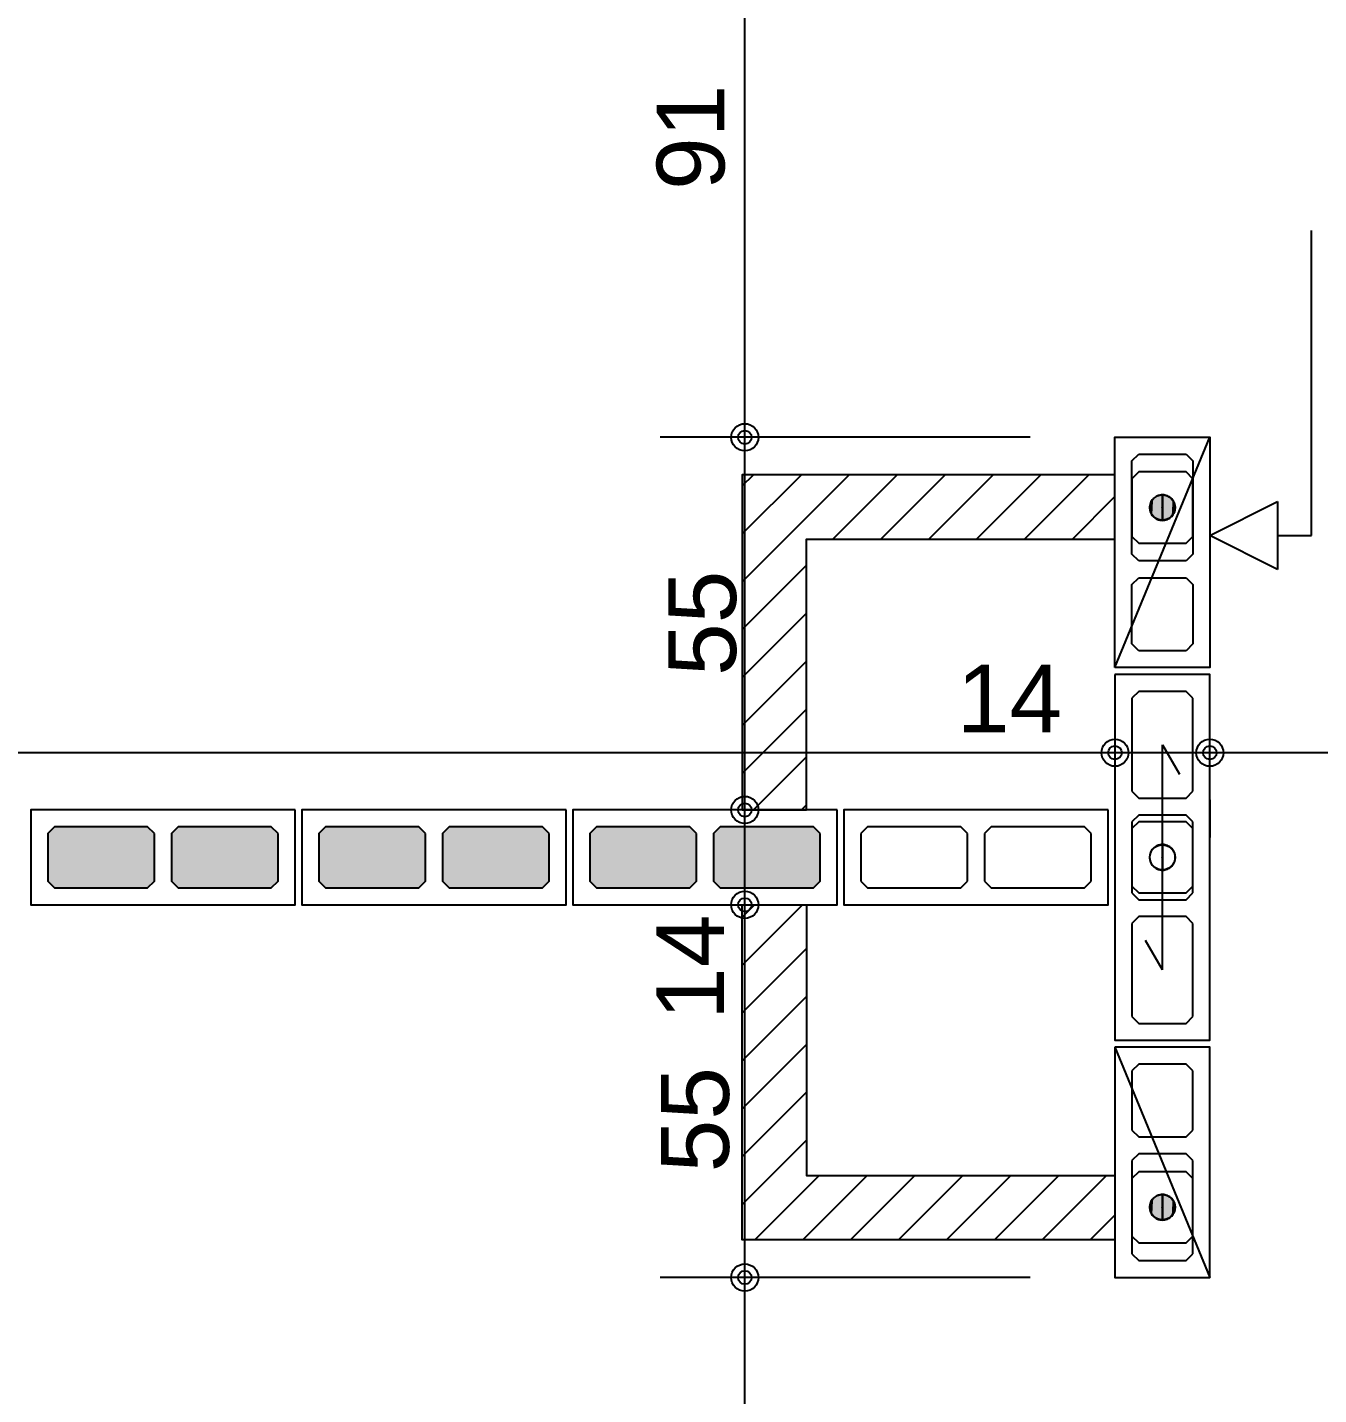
# Model space of a CAD drawing. Extents: x 0 to 119, y 0 to 84.
# Drawn here: x 24.024 to 27.835, y 64.181 to 68.217 of the extents above; entities that cross this region are included whole.
import ezdxf

# ---------------------------------------------------------------- set-up
doc = ezdxf.new("R2010")
doc.units = 0
doc.header["$MEASUREMENT"] = 0
doc.linetypes.add('ESTILO_TQS_0005', pattern=[0.4, 0.3, -0.1])
for name, color, linetype in [('17', 90, 'CONTINUOUS'), ('18', 6, 'CONTINUOUS'), ('27', 250, 'CONTINUOUS'), ('29', 9, 'CONTINUOUS'), ('3', 7, 'CONTINUOUS'), ('35', 255, 'CONTINUOUS'), ('9', 8, 'CONTINUOUS')]:
    doc.layers.add(name, color=color, linetype=linetype)
doc.styles.add('TQS_ARIAL', font='arial.ttf')

msp = doc.modelspace()

# ---------------------------------------------------------------- linework, layer by layer
at = {"layer": '17', "color": 90, "linetype": 'Continuous'}
for p, q in [((27.30366, 65.87168), (27.28366, 65.85168)), ((27.44366, 65.87168), (27.30366, 65.87168)), ((27.46366, 65.85168), (27.44366, 65.87168)), ((27.28366, 65.85168), (27.28366, 65.68168)), ((27.46366, 65.68168), (27.46366, 65.85168)), ((27.28366, 65.68168), (27.30366, 65.66168)), ((27.44366, 65.66168), (27.46366, 65.68168)), ((27.30366, 65.66168), (27.44366, 65.66168))]:
    msp.add_line(p, q, dxfattribs=at)
for points in [[(27.37366, 65.76728), (27.373721, 65.767277), (27.373781, 65.767268), (27.37384, 65.767252), (27.373897, 65.767231), (27.373951, 65.767205), (27.374003, 65.767172), (27.374051, 65.767135), (27.374095, 65.767093), (27.374134, 65.767047), (27.374169, 65.766997), (27.374199, 65.766944), (27.374223, 65.766888), (27.374241, 65.76683), (27.374253, 65.766771), (27.374259, 65.76671), (27.374259, 65.76665), (27.374253, 65.766589), (27.374241, 65.76653), (27.374223, 65.766472), (27.374199, 65.766416), (27.374169, 65.766363), (27.374134, 65.766313), (27.374095, 65.766267), (27.374051, 65.766225), (27.374003, 65.766187), (27.373951, 65.766155), (27.373897, 65.766129), (27.37384, 65.766107), (27.373781, 65.766092), (27.373721, 65.766083), (27.37366, 65.76608), (27.37366, 65.80448), (27.369836, 65.804286), (27.366051, 65.803706), (27.362344, 65.802746), (27.358753, 65.801417), (27.355316, 65.79973), (27.352066, 65.797705), (27.349038, 65.795361), (27.346263, 65.792723), (27.343769, 65.789818), (27.341581, 65.786675), (27.339723, 65.783327), (27.338213, 65.779808), (27.337067, 65.776155), (27.336296, 65.772404), (27.335909, 65.768594), (27.335909, 65.764765), (27.336296, 65.760956), (27.337067, 65.757205), (27.338213, 65.753552), (27.339723, 65.750033), (27.341581, 65.746685), (27.343769, 65.743542), (27.346263, 65.740637), (27.349038, 65.737999), (27.352066, 65.735655), (27.355316, 65.73363), (27.358753, 65.731943), (27.362344, 65.730613), (27.366051, 65.729654), (27.369836, 65.729074), (27.37366, 65.72888), (27.37366, 65.76728)], [(27.37366, 65.76608), (27.373599, 65.766083), (27.373539, 65.766092), (27.37348, 65.766107), (27.373423, 65.766129), (27.373369, 65.766155), (27.373317, 65.766187), (27.373269, 65.766225), (27.373225, 65.766267), (27.373186, 65.766313), (27.373151, 65.766363), (27.373121, 65.766416), (27.373097, 65.766472), (27.373079, 65.76653), (27.373067, 65.766589), (27.373061, 65.76665), (27.373061, 65.76671), (27.373067, 65.766771), (27.373079, 65.76683), (27.373097, 65.766888), (27.373121, 65.766944), (27.373151, 65.766997), (27.373186, 65.767047), (27.373225, 65.767093), (27.373269, 65.767135), (27.373317, 65.767172), (27.373369, 65.767205), (27.373423, 65.767231), (27.37348, 65.767252), (27.373539, 65.767268), (27.373599, 65.767277), (27.37366, 65.76728), (27.37366, 65.72888), (27.377484, 65.729074), (27.381269, 65.729654), (27.384976, 65.730613), (27.388567, 65.731943), (27.392004, 65.73363), (27.395254, 65.735655), (27.398282, 65.737999), (27.401057, 65.740637), (27.403551, 65.743542), (27.405739, 65.746685), (27.407597, 65.750033), (27.409107, 65.753552), (27.410253, 65.757205), (27.411024, 65.760956), (27.411411, 65.764765), (27.411411, 65.768595), (27.411024, 65.772404), (27.410253, 65.776155), (27.409107, 65.779808), (27.407597, 65.783327), (27.405739, 65.786675), (27.403551, 65.789818), (27.401057, 65.792723), (27.398282, 65.795361), (27.395254, 65.797705), (27.392004, 65.79973), (27.388567, 65.801417), (27.384976, 65.802746), (27.381269, 65.803706), (27.377484, 65.804286), (27.37366, 65.80448), (27.37366, 65.76608)]]:
    msp.add_lwpolyline(points, dxfattribs=at)
msp.add_circle((27.37366, 65.76668), 0.0372, dxfattribs=at)
at = {"layer": '18', "color": 6, "linetype": 'Continuous'}
for p, q in [((27.81366, 66.71668), (27.81366, 67.61668)), ((27.51366, 66.71668), (27.71366, 66.81668)), ((27.71366, 66.81668), (27.71366, 66.61668)), ((27.71366, 66.61668), (27.51366, 66.71668)), ((27.71366, 66.71668), (27.81366, 66.71668))]:
    msp.add_line(p, q, dxfattribs=at)
at = {"layer": '27', "color": 250, "linetype": 'ESTILO_TQS_0005'}
for points in [[(27.30366, 66.64168), (27.28366, 66.66168), (27.28366, 66.93668), (27.30366, 66.95668), (27.44366, 66.95668), (27.46366, 66.93668), (27.46366, 66.66168), (27.44366, 66.64168), (27.30366, 66.64168)], [(27.30366, 66.37668), (27.28366, 66.39668), (27.28366, 66.57168), (27.30366, 66.59168), (27.44366, 66.59168), (27.46366, 66.57168), (27.46366, 66.39668), (27.44366, 66.37668), (27.30366, 66.37668)], [(27.30366, 66.25668), (27.28366, 66.23668), (27.28366, 65.96168), (27.30366, 65.94168), (27.44366, 65.94168), (27.46366, 65.96168), (27.46366, 66.23668), (27.44366, 66.25668), (27.30366, 66.25668)], [(27.30366, 65.89168), (27.28366, 65.87168), (27.28366, 65.66168), (27.30366, 65.64168), (27.44366, 65.64168), (27.46366, 65.66168), (27.46366, 65.87168), (27.44366, 65.89168), (27.30366, 65.89168)], [(24.39866, 65.83668), (24.37866, 65.85668), (24.10366, 65.85668), (24.08366, 65.83668), (24.08366, 65.69668), (24.10366, 65.67668), (24.37866, 65.67668), (24.39866, 65.69668), (24.39866, 65.83668)], [(24.76366, 65.83668), (24.74366, 65.85668), (24.46866, 65.85668), (24.44866, 65.83668), (24.44866, 65.69668), (24.46866, 65.67668), (24.74366, 65.67668), (24.76366, 65.69668), (24.76366, 65.83668)], [(25.19866, 65.83668), (25.17866, 65.85668), (24.90366, 65.85668), (24.88366, 65.83668), (24.88366, 65.69668), (24.90366, 65.67668), (25.17866, 65.67668), (25.19866, 65.69668), (25.19866, 65.83668)], [(25.56366, 65.83668), (25.54366, 65.85668), (25.26866, 65.85668), (25.24866, 65.83668), (25.24866, 65.69668), (25.26866, 65.67668), (25.54366, 65.67668), (25.56366, 65.69668), (25.56366, 65.83668)], [(25.99866, 65.83668), (25.97866, 65.85668), (25.70366, 65.85668), (25.68366, 65.83668), (25.68366, 65.69668), (25.70366, 65.67668), (25.97866, 65.67668), (25.99866, 65.69668), (25.99866, 65.83668)], [(26.36366, 65.83668), (26.34366, 65.85668), (26.06866, 65.85668), (26.04866, 65.83668), (26.04866, 65.69668), (26.06866, 65.67668), (26.34366, 65.67668), (26.36366, 65.69668), (26.36366, 65.83668)], [(26.79866, 65.83668), (26.77866, 65.85668), (26.50366, 65.85668), (26.48366, 65.83668), (26.48366, 65.69668), (26.50366, 65.67668), (26.77866, 65.67668), (26.79866, 65.69668), (26.79866, 65.83668)], [(27.16366, 65.83668), (27.14366, 65.85668), (26.86866, 65.85668), (26.84866, 65.83668), (26.84866, 65.69668), (26.86866, 65.67668), (27.14366, 65.67668), (27.16366, 65.69668), (27.16366, 65.83668)], [(27.30366, 65.59168), (27.28366, 65.57168), (27.28366, 65.29668), (27.30366, 65.27668), (27.44366, 65.27668), (27.46366, 65.29668), (27.46366, 65.57168), (27.44366, 65.59168), (27.30366, 65.59168)], [(27.30366, 65.156398), (27.28366, 65.136398), (27.28366, 64.961398), (27.30366, 64.941398), (27.44366, 64.941398), (27.46366, 64.961398), (27.46366, 65.136398), (27.44366, 65.156398), (27.30366, 65.156398)], [(27.30366, 64.891398), (27.28366, 64.871398), (27.28366, 64.596398), (27.30366, 64.576398), (27.44366, 64.576398), (27.46366, 64.596398), (27.46366, 64.871398), (27.44366, 64.891398), (27.30366, 64.891398)]]:
    msp.add_lwpolyline(points, dxfattribs=at)
at = {"layer": '29', "color": 9, "linetype": 'Continuous'}
for p, q in [((26.133794, 66.580302), (26.449621, 66.896129)), ((26.133794, 66.721723), (26.308199, 66.896129)), ((26.133794, 66.863144), (26.166778, 66.896129)), ((26.401042, 66.706129), (26.591042, 66.896129)), ((26.542463, 66.706129), (26.732463, 66.896129)), ((26.683885, 66.706129), (26.873885, 66.896129)), ((26.825306, 66.706129), (27.015306, 66.896129)), ((26.966727, 66.706129), (27.156727, 66.896129)), ((27.108149, 66.706129), (27.233575, 66.831555)), ((26.133794, 66.43888), (26.323702, 66.628789)), ((26.133794, 66.297459), (26.323702, 66.487368)), ((26.133794, 66.156037), (26.323702, 66.345946)), ((26.133794, 66.014616), (26.323702, 66.204525)), ((26.167279, 65.90668), (26.323702, 66.063103)), ((26.3087, 65.90668), (26.323702, 65.921682)), ((26.133794, 65.448931), (26.311543, 65.62668)), ((26.133794, 65.590352), (26.170122, 65.62668)), ((26.133794, 65.307509), (26.323702, 65.497418)), ((26.133794, 65.166088), (26.323702, 65.355997)), ((26.133794, 65.024667), (26.323702, 65.214575)), ((26.133794, 64.883245), (26.323702, 65.073154)), ((26.133794, 64.741824), (26.323702, 64.931733)), ((26.170623, 64.637231), (26.360623, 64.827231)), ((26.312044, 64.637231), (26.502044, 64.827231)), ((26.453465, 64.637231), (26.643465, 64.827231)), ((26.594887, 64.637231), (26.784887, 64.827231)), ((26.736308, 64.637231), (26.926308, 64.827231)), ((26.877729, 64.637231), (27.067729, 64.827231)), ((27.019151, 64.637231), (27.209151, 64.827231)), ((27.160572, 64.637231), (27.233581, 64.71024))]:
    msp.add_line(p, q, dxfattribs=at)
for points in [[(27.233531, 66.896129), (26.133794, 66.896129), (26.133794, 65.90668), (26.323702, 65.90668), (26.323702, 66.706129), (27.23366, 66.706129), (27.23366, 66.896129)], [(27.233531, 64.637231), (26.133794, 64.637231), (26.133794, 65.62668), (26.323702, 65.62668), (26.323702, 64.827231), (27.23366, 64.827231), (27.23366, 64.637231)]]:
    msp.add_lwpolyline(points, dxfattribs=at)
at = {"layer": '3', "color": 7, "linetype": 'Continuous'}
for p, q in [((27.23366, 66.32668), (27.51366, 67.00668)), ((27.30366, 66.90418), (27.28366, 66.88418)), ((27.28366, 66.88418), (27.28366, 66.71418)), ((27.44366, 66.90418), (27.30366, 66.90418)), ((27.46366, 66.88418), (27.44366, 66.90418)), ((27.46366, 66.71418), (27.46366, 66.88418)), ((27.28366, 66.71418), (27.30366, 66.69418)), ((27.30366, 66.69418), (27.44366, 66.69418)), ((27.44366, 66.69418), (27.46366, 66.71418)), ((27.37366, 65.43418), (27.37366, 66.09918)), ((27.37366, 66.09918), (27.42366, 66.012577)), ((27.37366, 65.43418), (27.32366, 65.520783)), ((27.23366, 65.206398), (27.51366, 64.526398)), ((27.30366, 64.838898), (27.28366, 64.818899)), ((27.28366, 64.818899), (27.28366, 64.648898)), ((27.44366, 64.838899), (27.30366, 64.838898)), ((27.46366, 64.818899), (27.44366, 64.838899)), ((27.46366, 64.648898), (27.46366, 64.818899)), ((27.28366, 64.648898), (27.30366, 64.628898)), ((27.30366, 64.628898), (27.44366, 64.628899)), ((27.44366, 64.628899), (27.46366, 64.648898))]:
    msp.add_line(p, q, dxfattribs=at)
for points in [[(27.23366, 66.32668), (27.23366, 67.00668), (27.51366, 67.00668), (27.51366, 66.32668), (27.23366, 66.32668)], [(27.37366, 66.79978), (27.373721, 66.799777), (27.373781, 66.799768), (27.37384, 66.799752), (27.373897, 66.799731), (27.373951, 66.799705), (27.374003, 66.799672), (27.374051, 66.799635), (27.374095, 66.799593), (27.374134, 66.799547), (27.374169, 66.799497), (27.374199, 66.799444), (27.374223, 66.799388), (27.374241, 66.79933), (27.374253, 66.799271), (27.374259, 66.79921), (27.374259, 66.79915), (27.374253, 66.799089), (27.374241, 66.79903), (27.374223, 66.798972), (27.374199, 66.798916), (27.374169, 66.798863), (27.374134, 66.798813), (27.374095, 66.798767), (27.374051, 66.798725), (27.374003, 66.798688), (27.373951, 66.798655), (27.373897, 66.798629), (27.37384, 66.798608), (27.373781, 66.798592), (27.373721, 66.798583), (27.37366, 66.79858), (27.37366, 66.83698), (27.369836, 66.836786), (27.366051, 66.836206), (27.362344, 66.835246), (27.358753, 66.833917), (27.355316, 66.83223), (27.352066, 66.830205), (27.349038, 66.827861), (27.346263, 66.825223), (27.343769, 66.822318), (27.341581, 66.819175), (27.339723, 66.815827), (27.338213, 66.812308), (27.337067, 66.808655), (27.336296, 66.804904), (27.335909, 66.801095), (27.335909, 66.797265), (27.336296, 66.793456), (27.337067, 66.789705), (27.338213, 66.786052), (27.339723, 66.782533), (27.341581, 66.779185), (27.343769, 66.776042), (27.346263, 66.773137), (27.349038, 66.770499), (27.352066, 66.768155), (27.355316, 66.76613), (27.358753, 66.764443), (27.362344, 66.763114), (27.366051, 66.762154), (27.369836, 66.761574), (27.37366, 66.76138), (27.37366, 66.79978)], [(27.37366, 66.79858), (27.373599, 66.798583), (27.373539, 66.798592), (27.37348, 66.798608), (27.373423, 66.798629), (27.373369, 66.798655), (27.373317, 66.798688), (27.373269, 66.798725), (27.373225, 66.798767), (27.373186, 66.798813), (27.373151, 66.798863), (27.373121, 66.798916), (27.373097, 66.798972), (27.373079, 66.79903), (27.373067, 66.799089), (27.373061, 66.79915), (27.373061, 66.79921), (27.373067, 66.799271), (27.373079, 66.79933), (27.373097, 66.799388), (27.373121, 66.799444), (27.373151, 66.799497), (27.373186, 66.799547), (27.373225, 66.799593), (27.373269, 66.799635), (27.373317, 66.799672), (27.373369, 66.799705), (27.373423, 66.799731), (27.37348, 66.799752), (27.373539, 66.799768), (27.373599, 66.799777), (27.37366, 66.79978), (27.37366, 66.76138), (27.377484, 66.761574), (27.381269, 66.762154), (27.384976, 66.763114), (27.388567, 66.764443), (27.392004, 66.76613), (27.395254, 66.768155), (27.398282, 66.770499), (27.401057, 66.773137), (27.403551, 66.776042), (27.405739, 66.779185), (27.407597, 66.782533), (27.409107, 66.786052), (27.410253, 66.789705), (27.411024, 66.793456), (27.411411, 66.797265), (27.411411, 66.801095), (27.411024, 66.804904), (27.410253, 66.808655), (27.409107, 66.812308), (27.407597, 66.815827), (27.405739, 66.819175), (27.403551, 66.822318), (27.401057, 66.825223), (27.398282, 66.827861), (27.395254, 66.830205), (27.392004, 66.83223), (27.388567, 66.833917), (27.384976, 66.835246), (27.381269, 66.836206), (27.377484, 66.836786), (27.37366, 66.83698), (27.37366, 66.79858)], [(27.23366, 66.30668), (27.23366, 65.22668), (27.51366, 65.22668), (27.51366, 66.30668), (27.23366, 66.30668)], [(24.81366, 65.90668), (24.03366, 65.90668), (24.03366, 65.62668), (24.81366, 65.62668), (24.81366, 65.90668)], [(25.61366, 65.90668), (24.83366, 65.90668), (24.83366, 65.62668), (25.61366, 65.62668), (25.61366, 65.90668)], [(26.41366, 65.90668), (25.63366, 65.90668), (25.63366, 65.62668), (26.41366, 65.62668), (26.41366, 65.90668)], [(27.21366, 65.90668), (26.43366, 65.90668), (26.43366, 65.62668), (27.21366, 65.62668), (27.21366, 65.90668)], [(27.23366, 65.206398), (27.23366, 64.526398), (27.51366, 64.526398), (27.51366, 65.206398), (27.23366, 65.206398)], [(27.37366, 64.734498), (27.373721, 64.734495), (27.373781, 64.734486), (27.37384, 64.734471), (27.373897, 64.73445), (27.373951, 64.734423), (27.374003, 64.734391), (27.374051, 64.734354), (27.374095, 64.734312), (27.374134, 64.734266), (27.374169, 64.734216), (27.374199, 64.734163), (27.374223, 64.734107), (27.374241, 64.734049), (27.374253, 64.733989), (27.374259, 64.733929), (27.374259, 64.733868), (27.374253, 64.733808), (27.374241, 64.733748), (27.374223, 64.73369), (27.374199, 64.733634), (27.374169, 64.733581), (27.374134, 64.733531), (27.374095, 64.733485), (27.374051, 64.733443), (27.374003, 64.733406), (27.373951, 64.733374), (27.373897, 64.733347), (27.37384, 64.733326), (27.373781, 64.733311), (27.373721, 64.733302), (27.37366, 64.733298), (27.37366, 64.771698), (27.369836, 64.771505), (27.366051, 64.770925), (27.362344, 64.769965), (27.358753, 64.768635), (27.355316, 64.766949), (27.352066, 64.764923), (27.349038, 64.76258), (27.346263, 64.759941), (27.343769, 64.757036), (27.341581, 64.753893), (27.339723, 64.750545), (27.338213, 64.747027), (27.337067, 64.743373), (27.336296, 64.739622), (27.335909, 64.735813), (27.335909, 64.731984), (27.336296, 64.728175), (27.337067, 64.724424), (27.338213, 64.72077), (27.339723, 64.717252), (27.341581, 64.713904), (27.343769, 64.710761), (27.346263, 64.707856), (27.349038, 64.705217), (27.352066, 64.702874), (27.355316, 64.700848), (27.358753, 64.699162), (27.362344, 64.697832), (27.366051, 64.696872), (27.369836, 64.696292), (27.37366, 64.696098), (27.37366, 64.734498)], [(27.37366, 64.733298), (27.373599, 64.733302), (27.373539, 64.733311), (27.37348, 64.733326), (27.373423, 64.733347), (27.373369, 64.733374), (27.373317, 64.733406), (27.373269, 64.733443), (27.373225, 64.733485), (27.373186, 64.733531), (27.373151, 64.733581), (27.373121, 64.733634), (27.373097, 64.73369), (27.373079, 64.733748), (27.373067, 64.733808), (27.373061, 64.733868), (27.373061, 64.733929), (27.373067, 64.733989), (27.373079, 64.734049), (27.373097, 64.734107), (27.373121, 64.734163), (27.373151, 64.734216), (27.373186, 64.734266), (27.373225, 64.734312), (27.373269, 64.734354), (27.373317, 64.734391), (27.373369, 64.734423), (27.373423, 64.73445), (27.37348, 64.734471), (27.373539, 64.734486), (27.373599, 64.734495), (27.37366, 64.734498), (27.37366, 64.696098), (27.377484, 64.696292), (27.381269, 64.696872), (27.384976, 64.697832), (27.388567, 64.699162), (27.392004, 64.700848), (27.395254, 64.702874), (27.398282, 64.705217), (27.401057, 64.707856), (27.403551, 64.710761), (27.405739, 64.713904), (27.407597, 64.717252), (27.409107, 64.72077), (27.410253, 64.724424), (27.411024, 64.728175), (27.411411, 64.731984), (27.411411, 64.735813), (27.411024, 64.739622), (27.410253, 64.743373), (27.409107, 64.747027), (27.407597, 64.750545), (27.405739, 64.753893), (27.403551, 64.757036), (27.401057, 64.759941), (27.398282, 64.76258), (27.395254, 64.764923), (27.392004, 64.766949), (27.388567, 64.768635), (27.384976, 64.769965), (27.381269, 64.770925), (27.377484, 64.771505), (27.37366, 64.771698), (27.37366, 64.733298)]]:
    msp.add_lwpolyline(points, dxfattribs=at)
for centre in [(27.37366, 66.79918), (27.37366, 64.733898)]:
    msp.add_circle(centre, 0.0372, dxfattribs=at)
for points in [[(27.362344, 66.835246), (27.362344, 66.763114), (27.366051, 66.836206)], [(27.362344, 66.763114), (27.366051, 66.762154), (27.366051, 66.836206)], [(27.369836, 66.761574), (27.369836, 66.836786), (27.366051, 66.762154)], [(27.366051, 66.836206), (27.366051, 66.762154), (27.369836, 66.836786)], [(27.369836, 66.761574), (27.37366, 66.79978), (27.37366, 66.83698)], [(27.369836, 66.761574), (27.37366, 66.83698), (27.369836, 66.836786)], [(27.37366, 66.79858), (27.377484, 66.836786), (27.37366, 66.83698)], [(27.37366, 66.79858), (27.37366, 66.76138), (27.377484, 66.836786)], [(27.37366, 66.76138), (27.377484, 66.761574), (27.377484, 66.836786)], [(27.377484, 66.836786), (27.377484, 66.761574), (27.381269, 66.836206)], [(27.377484, 66.761574), (27.381269, 66.762154), (27.381269, 66.836206)], [(27.381269, 66.836206), (27.381269, 66.762154), (27.384976, 66.835246)], [(27.335909, 66.801095), (27.335909, 66.797265), (27.336296, 66.804904)], [(27.335909, 66.797265), (27.336296, 66.793456), (27.336296, 66.804904)], [(27.336296, 66.804904), (27.336296, 66.793456), (27.337067, 66.808655)], [(27.336296, 66.793456), (27.337067, 66.789705), (27.337067, 66.808655)], [(27.337067, 66.808655), (27.337067, 66.789705), (27.338213, 66.812308)], [(27.337067, 66.789705), (27.338213, 66.786052), (27.338213, 66.812308)], [(27.338213, 66.812308), (27.338213, 66.786052), (27.339723, 66.815827)], [(27.338213, 66.786052), (27.339723, 66.782533), (27.339723, 66.815827)], [(27.339723, 66.815827), (27.339723, 66.782533), (27.341581, 66.819175)], [(27.339723, 66.782533), (27.341581, 66.779185), (27.341581, 66.819175)], [(27.341581, 66.819175), (27.341581, 66.779185), (27.343769, 66.822318)], [(27.341581, 66.779185), (27.343769, 66.776042), (27.343769, 66.822318)], [(27.343769, 66.822318), (27.343769, 66.776042), (27.346263, 66.825223)], [(27.343769, 66.776042), (27.346263, 66.773137), (27.346263, 66.825223)], [(27.346263, 66.825223), (27.346263, 66.773137), (27.349038, 66.827861)], [(27.346263, 66.773137), (27.349038, 66.770499), (27.349038, 66.827861)], [(27.349038, 66.827861), (27.349038, 66.770499), (27.352066, 66.830205)], [(27.349038, 66.770499), (27.352066, 66.768155), (27.352066, 66.830205)], [(27.352066, 66.830205), (27.352066, 66.768155), (27.355316, 66.83223)], [(27.352066, 66.768155), (27.355316, 66.76613), (27.355316, 66.83223)], [(27.355316, 66.83223), (27.355316, 66.76613), (27.358753, 66.833917)], [(27.355316, 66.76613), (27.358753, 66.764443), (27.358753, 66.833917)], [(27.358753, 66.833917), (27.358753, 66.764443), (27.362344, 66.835246)], [(27.358753, 66.764443), (27.362344, 66.763114), (27.362344, 66.835246)], [(27.369836, 66.761574), (27.37366, 66.76138), (27.37366, 66.79978)], [(27.373225, 66.798767), (27.37366, 66.79858), (27.373186, 66.798813)], [(27.37366, 66.79858), (27.37366, 66.79858), (27.373186, 66.798813)], [(27.373186, 66.798813), (27.37366, 66.79858), (27.373186, 66.798813)], [(27.37366, 66.79858), (27.37366, 66.79858), (27.373186, 66.798813)], [(27.373186, 66.798813), (27.37366, 66.79858), (27.373186, 66.798813)], [(27.37366, 66.79858), (27.37366, 66.79858), (27.373186, 66.798813)], [(27.373269, 66.798725), (27.37366, 66.79858), (27.373225, 66.798767)], [(27.37366, 66.79858), (27.37366, 66.79858), (27.373225, 66.798767)], [(27.373225, 66.798767), (27.37366, 66.79858), (27.373225, 66.798767)], [(27.37366, 66.79858), (27.37366, 66.79858), (27.373225, 66.798767)], [(27.373317, 66.798688), (27.37366, 66.79858), (27.373269, 66.798725)], [(27.37366, 66.79858), (27.37366, 66.79858), (27.373269, 66.798725)], [(27.373369, 66.798655), (27.37366, 66.79858), (27.373317, 66.798688)], [(27.37366, 66.79858), (27.37366, 66.79858), (27.373317, 66.798688)], [(27.37348, 66.798608), (27.37366, 66.79858), (27.373369, 66.798655)], [(27.37366, 66.79858), (27.37366, 66.79858), (27.373369, 66.798655)], [(27.37366, 66.79858), (27.37366, 66.79858), (27.37348, 66.798608)], [(27.37366, 66.79858), (27.37366, 66.79858), (27.37348, 66.798608)], [(27.37366, 66.79978), (27.374134, 66.799547), (27.37366, 66.79978)], [(27.374134, 66.799547), (27.374134, 66.799547), (27.37366, 66.79978)], [(27.37366, 66.79978), (27.374134, 66.799547), (27.37366, 66.79978)], [(27.374134, 66.799547), (27.374134, 66.799547), (27.37366, 66.79978)], [(27.37366, 66.79978), (27.374134, 66.799547), (27.37366, 66.79978)], [(27.374134, 66.799547), (27.374095, 66.799593), (27.37366, 66.79978)], [(27.37366, 66.79978), (27.374095, 66.799593), (27.37366, 66.79978)], [(27.374095, 66.799593), (27.374095, 66.799593), (27.37366, 66.79978)], [(27.37366, 66.79978), (27.374095, 66.799593), (27.37366, 66.79978)], [(27.374095, 66.799593), (27.374051, 66.799635), (27.37366, 66.79978)], [(27.37366, 66.79978), (27.374051, 66.799635), (27.37366, 66.79978)], [(27.374051, 66.799635), (27.374003, 66.799672), (27.37366, 66.79978)], [(27.37366, 66.79978), (27.374003, 66.799672), (27.37366, 66.79978)], [(27.374003, 66.799672), (27.373951, 66.799705), (27.37366, 66.79978)], [(27.37366, 66.79978), (27.373951, 66.799705), (27.37366, 66.79978)], [(27.373951, 66.799705), (27.37384, 66.799752), (27.37366, 66.79978)], [(27.37366, 66.79978), (27.37384, 66.799752), (27.37366, 66.79978)], [(27.37384, 66.799752), (27.37366, 66.79978), (27.37366, 66.79978)], [(27.37366, 66.79978), (27.37366, 66.79978), (27.37366, 66.79978)], [(27.37366, 66.79978), (27.37366, 66.79978), (27.37366, 66.79978)], [(27.37366, 66.79978), (27.37366, 66.79978), (27.37366, 66.79978)], [(27.37366, 66.79978), (27.37366, 66.79978), (27.37366, 66.79978)], [(27.37366, 66.79978), (27.37366, 66.79978), (27.37366, 66.79978)], [(27.37366, 66.79978), (27.37366, 66.79978), (27.37366, 66.79978)], [(27.37366, 66.79978), (27.37366, 66.79978), (27.37366, 66.79978)], [(27.37366, 66.79978), (27.37366, 66.79978), (27.37366, 66.79978)], [(27.37366, 66.79978), (27.37366, 66.79978), (27.37366, 66.79978)], [(27.37366, 66.79978), (27.37366, 66.79978), (27.37366, 66.79978)], [(27.37366, 66.79978), (27.37366, 66.79978), (27.37366, 66.79978)], [(27.37366, 66.79978), (27.37366, 66.79978), (27.37366, 66.79978)], [(27.37366, 66.79858), (27.37366, 66.79858), (27.37366, 66.79858)], [(27.37366, 66.79858), (27.37366, 66.79858), (27.37366, 66.79858)], [(27.37366, 66.79858), (27.37366, 66.79858), (27.37366, 66.79858)], [(27.37366, 66.79858), (27.37366, 66.79858), (27.37366, 66.79858)], [(27.37366, 66.79858), (27.37366, 66.79858), (27.37366, 66.79858)], [(27.37366, 66.79858), (27.37366, 66.79858), (27.37366, 66.79858)], [(27.37366, 66.79858), (27.37366, 66.79858), (27.37366, 66.79858)], [(27.37366, 66.79858), (27.37366, 66.79858), (27.37366, 66.79858)], [(27.37366, 66.79858), (27.37366, 66.79858), (27.37366, 66.79858)], [(27.37366, 66.79858), (27.37366, 66.79858), (27.37366, 66.79858)], [(27.37366, 66.79858), (27.37366, 66.79858), (27.37366, 66.79858)], [(27.37366, 66.79858), (27.37366, 66.79858), (27.37366, 66.79858)], [(27.381269, 66.762154), (27.384976, 66.763114), (27.384976, 66.835246)], [(27.384976, 66.835246), (27.384976, 66.763114), (27.388567, 66.833917)], [(27.384976, 66.763114), (27.388567, 66.764443), (27.388567, 66.833917)], [(27.388567, 66.833917), (27.388567, 66.764443), (27.392004, 66.83223)], [(27.388567, 66.764443), (27.392004, 66.76613), (27.392004, 66.83223)], [(27.392004, 66.83223), (27.392004, 66.76613), (27.395254, 66.830205)], [(27.392004, 66.76613), (27.395254, 66.768155), (27.395254, 66.830205)], [(27.395254, 66.830205), (27.395254, 66.768155), (27.398282, 66.827861)], [(27.395254, 66.768155), (27.398282, 66.770499), (27.398282, 66.827861)], [(27.398282, 66.827861), (27.398282, 66.770499), (27.401057, 66.825223)], [(27.398282, 66.770499), (27.401057, 66.773137), (27.401057, 66.825223)], [(27.401057, 66.825223), (27.401057, 66.773137), (27.403551, 66.822318)], [(27.401057, 66.773137), (27.403551, 66.776042), (27.403551, 66.822318)], [(27.403551, 66.822318), (27.403551, 66.776042), (27.405739, 66.819175)], [(27.403551, 66.776042), (27.405739, 66.779185), (27.405739, 66.819175)], [(27.405739, 66.819175), (27.405739, 66.779185), (27.407597, 66.815827)], [(27.405739, 66.779185), (27.407597, 66.782533), (27.407597, 66.815827)], [(27.407597, 66.815827), (27.407597, 66.782533), (27.409107, 66.812308)], [(27.407597, 66.782533), (27.409107, 66.786052), (27.409107, 66.812308)], [(27.409107, 66.812308), (27.409107, 66.786052), (27.410253, 66.808655)], [(27.409107, 66.786052), (27.410253, 66.789705), (27.410253, 66.808655)], [(27.410253, 66.808655), (27.410253, 66.789705), (27.411024, 66.804904)], [(27.410253, 66.789705), (27.411024, 66.793456), (27.411024, 66.804904)], [(27.411024, 66.804904), (27.411024, 66.793456), (27.411411, 66.801095)], [(27.411024, 66.793456), (27.411411, 66.797265), (27.411411, 66.801095)], [(27.335909, 64.735813), (27.335909, 64.731984), (27.336296, 64.739622)], [(27.335909, 64.731984), (27.336296, 64.728175), (27.336296, 64.739622)], [(27.336296, 64.739622), (27.336296, 64.728175), (27.337067, 64.743373)], [(27.336296, 64.728175), (27.337067, 64.724424), (27.337067, 64.743373)], [(27.337067, 64.743373), (27.337067, 64.724424), (27.338213, 64.747027)], [(27.337067, 64.724424), (27.338213, 64.72077), (27.338213, 64.747027)], [(27.338213, 64.747027), (27.338213, 64.72077), (27.339723, 64.750545)], [(27.338213, 64.72077), (27.339723, 64.717252), (27.339723, 64.750545)], [(27.339723, 64.750545), (27.339723, 64.717252), (27.341581, 64.753893)], [(27.339723, 64.717252), (27.341581, 64.713904), (27.341581, 64.753893)], [(27.341581, 64.753893), (27.341581, 64.713904), (27.343769, 64.757036)], [(27.341581, 64.713904), (27.343769, 64.710761), (27.343769, 64.757036)], [(27.343769, 64.757036), (27.343769, 64.710761), (27.346263, 64.759941)], [(27.343769, 64.710761), (27.346263, 64.707856), (27.346263, 64.759941)], [(27.346263, 64.759941), (27.346263, 64.707856), (27.349038, 64.76258)], [(27.346263, 64.707856), (27.349038, 64.705217), (27.349038, 64.76258)], [(27.349038, 64.76258), (27.349038, 64.705217), (27.352066, 64.764923)], [(27.349038, 64.705217), (27.352066, 64.702874), (27.352066, 64.764923)], [(27.352066, 64.764923), (27.352066, 64.702874), (27.355316, 64.766949)], [(27.352066, 64.702874), (27.355316, 64.700848), (27.355316, 64.766949)], [(27.355316, 64.766949), (27.355316, 64.700848), (27.358753, 64.768635)], [(27.355316, 64.700848), (27.358753, 64.699162), (27.358753, 64.768635)], [(27.358753, 64.768635), (27.358753, 64.699162), (27.362344, 64.769965)], [(27.358753, 64.699162), (27.362344, 64.697832), (27.362344, 64.769965)], [(27.362344, 64.769965), (27.362344, 64.697832), (27.366051, 64.770925)], [(27.362344, 64.697832), (27.366051, 64.696872), (27.366051, 64.770925)], [(27.369836, 64.696292), (27.369836, 64.771505), (27.366051, 64.696872)], [(27.366051, 64.770925), (27.366051, 64.696872), (27.369836, 64.771505)], [(27.369836, 64.696292), (27.37366, 64.734498), (27.37366, 64.771698)], [(27.369836, 64.696292), (27.37366, 64.771698), (27.369836, 64.771505)], [(27.37366, 64.733298), (27.377484, 64.771505), (27.37366, 64.771698)], [(27.37366, 64.733298), (27.37366, 64.696098), (27.377484, 64.771505)], [(27.37366, 64.696098), (27.377484, 64.696292), (27.377484, 64.771505)], [(27.377484, 64.771505), (27.377484, 64.696292), (27.381269, 64.770925)], [(27.377484, 64.696292), (27.381269, 64.696872), (27.381269, 64.770925)], [(27.381269, 64.770925), (27.381269, 64.696872), (27.384976, 64.769965)], [(27.381269, 64.696872), (27.384976, 64.697832), (27.384976, 64.769965)], [(27.384976, 64.769965), (27.384976, 64.697832), (27.388567, 64.768635)], [(27.384976, 64.697832), (27.388567, 64.699162), (27.388567, 64.768635)], [(27.388567, 64.768635), (27.388567, 64.699162), (27.392004, 64.766949)], [(27.388567, 64.699162), (27.392004, 64.700848), (27.392004, 64.766949)], [(27.392004, 64.766949), (27.392004, 64.700848), (27.395254, 64.764923)], [(27.392004, 64.700848), (27.395254, 64.702874), (27.395254, 64.764923)], [(27.395254, 64.764923), (27.395254, 64.702874), (27.398282, 64.76258)], [(27.395254, 64.702874), (27.398282, 64.705217), (27.398282, 64.76258)], [(27.398282, 64.76258), (27.398282, 64.705217), (27.401057, 64.759941)], [(27.398282, 64.705217), (27.401057, 64.707856), (27.401057, 64.759941)], [(27.401057, 64.759941), (27.401057, 64.707856), (27.403551, 64.757036)], [(27.401057, 64.707856), (27.403551, 64.710761), (27.403551, 64.757036)], [(27.403551, 64.757036), (27.403551, 64.710761), (27.405739, 64.753893)], [(27.403551, 64.710761), (27.405739, 64.713904), (27.405739, 64.753893)], [(27.405739, 64.753893), (27.405739, 64.713904), (27.407597, 64.750545)], [(27.405739, 64.713904), (27.407597, 64.717252), (27.407597, 64.750545)], [(27.407597, 64.750545), (27.407597, 64.717252), (27.409107, 64.747027)], [(27.407597, 64.717252), (27.409107, 64.72077), (27.409107, 64.747027)], [(27.409107, 64.747027), (27.409107, 64.72077), (27.410253, 64.743373)], [(27.409107, 64.72077), (27.410253, 64.724424), (27.410253, 64.743373)], [(27.410253, 64.743373), (27.410253, 64.724424), (27.411024, 64.739622)], [(27.410253, 64.724424), (27.411024, 64.728175), (27.411024, 64.739622)], [(27.411024, 64.739622), (27.411024, 64.728175), (27.411411, 64.735813)], [(27.369836, 64.696292), (27.37366, 64.696098), (27.37366, 64.734498)], [(27.373225, 64.733485), (27.37366, 64.733298), (27.373186, 64.733531)], [(27.37366, 64.733298), (27.37366, 64.733298), (27.373186, 64.733531)], [(27.373186, 64.733531), (27.37366, 64.733298), (27.373186, 64.733531)], [(27.37366, 64.733298), (27.37366, 64.733298), (27.373186, 64.733531)], [(27.373186, 64.733531), (27.37366, 64.733298), (27.373186, 64.733531)], [(27.37366, 64.733298), (27.37366, 64.733298), (27.373186, 64.733531)], [(27.373269, 64.733443), (27.37366, 64.733298), (27.373225, 64.733485)], [(27.37366, 64.733298), (27.37366, 64.733298), (27.373225, 64.733485)], [(27.373225, 64.733485), (27.37366, 64.733298), (27.373225, 64.733485)], [(27.37366, 64.733298), (27.37366, 64.733298), (27.373225, 64.733485)], [(27.373317, 64.733406), (27.37366, 64.733298), (27.373269, 64.733443)], [(27.37366, 64.733298), (27.37366, 64.733298), (27.373269, 64.733443)], [(27.373369, 64.733374), (27.37366, 64.733298), (27.373317, 64.733406)], [(27.37366, 64.733298), (27.37366, 64.733298), (27.373317, 64.733406)], [(27.37348, 64.733326), (27.37366, 64.733298), (27.373369, 64.733374)], [(27.37366, 64.733298), (27.37366, 64.733298), (27.373369, 64.733374)], [(27.37366, 64.733298), (27.37366, 64.733298), (27.37348, 64.733326)], [(27.37366, 64.733298), (27.37366, 64.733298), (27.37348, 64.733326)], [(27.37366, 64.734498), (27.374134, 64.734266), (27.37366, 64.734498)], [(27.374134, 64.734266), (27.374134, 64.734266), (27.37366, 64.734498)], [(27.37366, 64.734498), (27.374134, 64.734266), (27.37366, 64.734498)], [(27.374134, 64.734266), (27.374134, 64.734266), (27.37366, 64.734498)], [(27.37366, 64.734498), (27.374134, 64.734266), (27.37366, 64.734498)], [(27.374134, 64.734266), (27.374095, 64.734312), (27.37366, 64.734498)], [(27.37366, 64.734498), (27.374095, 64.734312), (27.37366, 64.734498)], [(27.374095, 64.734312), (27.374095, 64.734312), (27.37366, 64.734498)], [(27.37366, 64.734498), (27.374095, 64.734312), (27.37366, 64.734498)], [(27.374095, 64.734312), (27.374051, 64.734354), (27.37366, 64.734498)], [(27.37366, 64.734498), (27.374051, 64.734354), (27.37366, 64.734498)], [(27.374051, 64.734354), (27.374003, 64.734391), (27.37366, 64.734498)], [(27.37366, 64.734498), (27.374003, 64.734391), (27.37366, 64.734498)], [(27.374003, 64.734391), (27.373951, 64.734423), (27.37366, 64.734498)], [(27.37366, 64.734498), (27.373951, 64.734423), (27.37366, 64.734498)], [(27.373951, 64.734423), (27.37384, 64.734471), (27.37366, 64.734498)], [(27.37366, 64.734498), (27.37384, 64.734471), (27.37366, 64.734498)], [(27.37384, 64.734471), (27.37366, 64.734498), (27.37366, 64.734498)], [(27.37366, 64.734498), (27.37366, 64.734498), (27.37366, 64.734498)], [(27.37366, 64.734498), (27.37366, 64.734498), (27.37366, 64.734498)], [(27.37366, 64.734498), (27.37366, 64.734498), (27.37366, 64.734498)], [(27.37366, 64.734498), (27.37366, 64.734498), (27.37366, 64.734498)], [(27.37366, 64.734498), (27.37366, 64.734498), (27.37366, 64.734498)], [(27.37366, 64.734498), (27.37366, 64.734498), (27.37366, 64.734498)], [(27.37366, 64.734498), (27.37366, 64.734498), (27.37366, 64.734498)], [(27.37366, 64.734498), (27.37366, 64.734498), (27.37366, 64.734498)], [(27.37366, 64.734498), (27.37366, 64.734498), (27.37366, 64.734498)], [(27.37366, 64.734498), (27.37366, 64.734498), (27.37366, 64.734498)], [(27.37366, 64.734498), (27.37366, 64.734498), (27.37366, 64.734498)], [(27.37366, 64.734498), (27.37366, 64.734498), (27.37366, 64.734498)], [(27.37366, 64.733298), (27.37366, 64.733298), (27.37366, 64.733298)], [(27.37366, 64.733298), (27.37366, 64.733298), (27.37366, 64.733298)], [(27.37366, 64.733298), (27.37366, 64.733298), (27.37366, 64.733298)], [(27.37366, 64.733298), (27.37366, 64.733298), (27.37366, 64.733298)], [(27.37366, 64.733298), (27.37366, 64.733298), (27.37366, 64.733298)], [(27.37366, 64.733298), (27.37366, 64.733298), (27.37366, 64.733298)], [(27.37366, 64.733298), (27.37366, 64.733298), (27.37366, 64.733298)], [(27.37366, 64.733298), (27.37366, 64.733298), (27.37366, 64.733298)], [(27.37366, 64.733298), (27.37366, 64.733298), (27.37366, 64.733298)], [(27.37366, 64.733298), (27.37366, 64.733298), (27.37366, 64.733298)], [(27.37366, 64.733298), (27.37366, 64.733298), (27.37366, 64.733298)], [(27.37366, 64.733298), (27.37366, 64.733298), (27.37366, 64.733298)], [(27.411024, 64.728175), (27.411411, 64.731984), (27.411411, 64.735813)]]:
    msp.add_solid(points, dxfattribs=at)
at = {"layer": '35', "color": 255, "linetype": 'Continuous'}
for p, q in [((26.14116, 66.75668), (26.14116, 69.07668)), ((26.14116, 65.65668), (26.14116, 67.25668)), ((26.98366, 67.00668), (25.89116, 67.00668)), ((26.98366, 67.00668), (25.89116, 67.00668)), ((27.23366, 67.00668), (27.23366, 67.00668)), ((27.23366, 67.00668), (27.23366, 67.00668)), ((26.14116, 65.37668), (26.14116, 66.15668)), ((27.23366, 66.181571), (27.23366, 66.181571)), ((27.23366, 66.181571), (27.23366, 66.181571)), ((27.51366, 66.186857), (27.51366, 66.186857)), ((27.51366, 66.186857), (27.51366, 66.186857)), ((27.48366, 66.075473), (17.56366, 66.075473)), ((27.76366, 66.075473), (26.98366, 66.075473)), ((29.58366, 66.075473), (27.26366, 66.075473)), ((27.23366, 65.931571), (27.23366, 65.825473)), ((27.23366, 65.931571), (27.23366, 65.825473)), ((27.51366, 65.936857), (27.51366, 65.825473)), ((27.51366, 65.936857), (27.51366, 65.825473)), ((25.978748, 65.90668), (25.89116, 65.90668)), ((25.978748, 65.90668), (25.89116, 65.90668)), ((26.14116, 64.276398), (26.14116, 65.87668)), ((26.228748, 65.90668), (26.228748, 65.90668)), ((26.228748, 65.90668), (26.228748, 65.90668)), ((26.133794, 65.62668), (26.133794, 65.62668)), ((26.133794, 65.62668), (26.133794, 65.62668)), ((26.383794, 65.62668), (26.39116, 65.62668)), ((26.383794, 65.62668), (26.39116, 65.62668)), ((26.14116, 62.45668), (26.14116, 64.776398)), ((26.98366, 64.526398), (25.89116, 64.526398)), ((26.98366, 64.526398), (25.89116, 64.526398)), ((27.23366, 64.526398), (27.23366, 64.526398)), ((27.23366, 64.526398), (27.23366, 64.526398))]:
    msp.add_line(p, q, dxfattribs=at)
for centre, radius in [((26.14116, 67.00668), 0.04), ((26.14116, 67.00668), 0.04), ((26.14116, 67.00668), 0.02), ((26.14116, 67.00668), 0.02), ((27.23366, 66.075473), 0.04), ((27.23366, 66.075473), 0.04), ((27.51366, 66.075473), 0.04), ((27.51366, 66.075473), 0.04), ((27.23366, 66.075473), 0.02), ((27.23366, 66.075473), 0.02), ((27.51366, 66.075473), 0.02), ((27.51366, 66.075473), 0.02), ((26.14116, 65.90668), 0.04), ((26.14116, 65.90668), 0.04), ((26.14116, 65.90668), 0.02), ((26.14116, 65.90668), 0.02), ((26.14116, 65.62668), 0.04), ((26.14116, 65.62668), 0.04), ((26.14116, 65.62668), 0.02), ((26.14116, 65.62668), 0.02), ((26.14116, 64.526398), 0.04), ((26.14116, 64.526398), 0.04), ((26.14116, 64.526398), 0.02), ((26.14116, 64.526398), 0.02)]:
    msp.add_circle(centre, radius, dxfattribs=at)
at = {"layer": '9', "color": 8, "linetype": 'Continuous'}
for points in [[(24.39866, 65.83668), (24.37866, 65.85668), (24.10366, 65.85668), (24.08366, 65.83668), (24.08366, 65.69668), (24.10366, 65.67668), (24.37866, 65.67668), (24.39866, 65.69668), (24.39866, 65.83668)], [(24.76366, 65.83668), (24.74366, 65.85668), (24.46866, 65.85668), (24.44866, 65.83668), (24.44866, 65.69668), (24.46866, 65.67668), (24.74366, 65.67668), (24.76366, 65.69668), (24.76366, 65.83668)], [(25.19866, 65.83668), (25.17866, 65.85668), (24.90366, 65.85668), (24.88366, 65.83668), (24.88366, 65.69668), (24.90366, 65.67668), (25.17866, 65.67668), (25.19866, 65.69668), (25.19866, 65.83668)], [(25.56366, 65.83668), (25.54366, 65.85668), (25.26866, 65.85668), (25.24866, 65.83668), (25.24866, 65.69668), (25.26866, 65.67668), (25.54366, 65.67668), (25.56366, 65.69668), (25.56366, 65.83668)], [(25.99866, 65.83668), (25.97866, 65.85668), (25.70366, 65.85668), (25.68366, 65.83668), (25.68366, 65.69668), (25.70366, 65.67668), (25.97866, 65.67668), (25.99866, 65.69668), (25.99866, 65.83668)], [(26.36366, 65.83668), (26.34366, 65.85668), (26.06866, 65.85668), (26.04866, 65.83668), (26.04866, 65.69668), (26.06866, 65.67668), (26.34366, 65.67668), (26.36366, 65.69668), (26.36366, 65.83668)]]:
    msp.add_lwpolyline(points, dxfattribs=at)
for points in [[(24.39866, 65.83668), (24.10366, 65.85668), (24.08366, 65.83668)], [(24.39866, 65.83668), (24.08366, 65.83668), (24.08366, 65.69668)], [(24.39866, 65.83668), (24.08366, 65.69668), (24.10366, 65.67668)], [(24.39866, 65.83668), (24.37866, 65.85668), (24.10366, 65.85668)], [(24.39866, 65.83668), (24.10366, 65.67668), (24.37866, 65.67668)], [(24.39866, 65.83668), (24.37866, 65.67668), (24.39866, 65.69668)], [(24.39866, 65.83668), (24.39866, 65.69668), (24.39866, 65.83668)], [(24.76366, 65.83668), (24.46866, 65.85668), (24.44866, 65.83668)], [(24.76366, 65.83668), (24.44866, 65.83668), (24.44866, 65.69668)], [(24.76366, 65.83668), (24.44866, 65.69668), (24.46866, 65.67668)], [(24.76366, 65.83668), (24.74366, 65.85668), (24.46866, 65.85668)], [(24.76366, 65.83668), (24.46866, 65.67668), (24.74366, 65.67668)], [(24.76366, 65.83668), (24.74366, 65.67668), (24.76366, 65.69668)], [(24.76366, 65.83668), (24.76366, 65.69668), (24.76366, 65.83668)], [(25.19866, 65.83668), (24.90366, 65.85668), (24.88366, 65.83668)], [(25.19866, 65.83668), (24.88366, 65.83668), (24.88366, 65.69668)], [(25.19866, 65.83668), (24.88366, 65.69668), (24.90366, 65.67668)], [(25.19866, 65.83668), (25.17866, 65.85668), (24.90366, 65.85668)], [(25.19866, 65.83668), (24.90366, 65.67668), (25.17866, 65.67668)], [(25.19866, 65.83668), (25.17866, 65.67668), (25.19866, 65.69668)], [(25.19866, 65.83668), (25.19866, 65.69668), (25.19866, 65.83668)], [(25.56366, 65.83668), (25.26866, 65.85668), (25.24866, 65.83668)], [(25.56366, 65.83668), (25.24866, 65.83668), (25.24866, 65.69668)], [(25.56366, 65.83668), (25.24866, 65.69668), (25.26866, 65.67668)], [(25.56366, 65.83668), (25.54366, 65.85668), (25.26866, 65.85668)], [(25.56366, 65.83668), (25.26866, 65.67668), (25.54366, 65.67668)], [(25.56366, 65.83668), (25.54366, 65.67668), (25.56366, 65.69668)], [(25.56366, 65.83668), (25.56366, 65.69668), (25.56366, 65.83668)], [(25.99866, 65.83668), (25.70366, 65.85668), (25.68366, 65.83668)], [(25.99866, 65.83668), (25.68366, 65.83668), (25.68366, 65.69668)], [(25.99866, 65.83668), (25.68366, 65.69668), (25.70366, 65.67668)], [(25.99866, 65.83668), (25.97866, 65.85668), (25.70366, 65.85668)], [(25.99866, 65.83668), (25.70366, 65.67668), (25.97866, 65.67668)], [(25.99866, 65.83668), (25.97866, 65.67668), (25.99866, 65.69668)], [(25.99866, 65.83668), (25.99866, 65.69668), (25.99866, 65.83668)], [(26.36366, 65.83668), (26.06866, 65.85668), (26.04866, 65.83668)], [(26.36366, 65.83668), (26.04866, 65.83668), (26.04866, 65.69668)], [(26.36366, 65.83668), (26.04866, 65.69668), (26.06866, 65.67668)], [(26.36366, 65.83668), (26.34366, 65.85668), (26.06866, 65.85668)], [(26.36366, 65.83668), (26.06866, 65.67668), (26.34366, 65.67668)], [(26.36366, 65.83668), (26.34366, 65.67668), (26.36366, 65.69668)], [(26.36366, 65.83668), (26.36366, 65.69668), (26.36366, 65.83668)]]:
    msp.add_solid(points, dxfattribs=at)

# ---------------------------------------------------------------- texts
at = {"layer": '35', "color": 255, "linetype": 'Continuous', "style": 'TQS_ARIAL'}
for s, p in [('91', (26.08116, 67.73668)), ('55', (26.115256, 66.302287)), ('14', (26.079624, 65.286949)), ('55', (26.094274, 64.836918))]:
    msp.add_text(s, height=0.2, rotation=90, dxfattribs=at).set_placement(p)
msp.add_text('14', height=0.2, dxfattribs=at).set_placement((26.766993, 66.135473))

doc.saveas('drawing.dxf')
